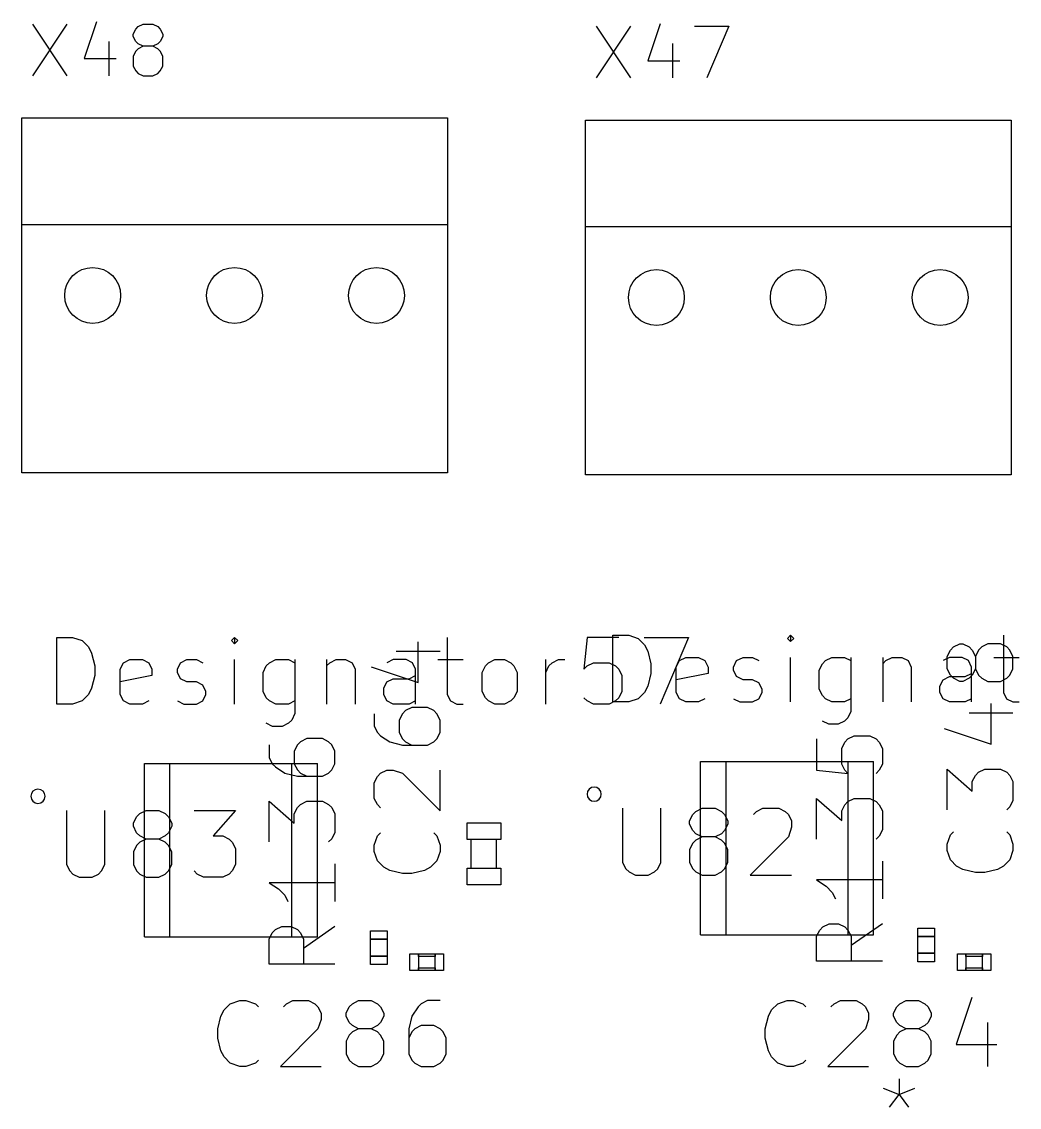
# Model space of a CAD drawing. Header units: millimetres. Extents: x -1 to 260, y -56 to 300.
# Drawn here: x 131.13 to 148.99, y 40.47 to 59.89 of the extents above; entities that cross this region are included whole.
import ezdxf

# ---------------------------------------------------------------- set-up
doc = ezdxf.new("R2010")
doc.units = ezdxf.units.MM
for name, color, linetype, true_color in [('Edge.Cuts', 254, 'CONTINUOUS', 0xd0d2cd), ('F.Fab', 9, 'CONTINUOUS', 0xafafaf), ('F.Silkscreen', 41, 'CONTINUOUS', 0xf2eda1)]:
    doc.layers.add(name, color=color, linetype=linetype, true_color=true_color)

msp = doc.modelspace()

# ---------------------------------------------------------------- linework, layer by layer
at = {"layer": 'Edge.Cuts'}
for centre in [(132.399156, 54.989462), (134.939156, 54.989462), (137.479156, 54.989462), (142.490446, 54.951746), (145.030446, 54.951746), (147.570446, 54.951746)]:
    msp.add_circle(centre, 0.5, dxfattribs=at)
at = {"layer": 'F.Fab', "linetype": 'CONTINUOUS'}
for p, q in [((133.325881, 46.613231), (136.424681, 46.613231)), ((133.325881, 43.514431), (133.325881, 46.613231)), ((136.424681, 43.514431), (136.424681, 46.613231)), ((143.281103, 46.651821), (146.379903, 46.651821)), ((143.281103, 43.553021), (143.281103, 46.651821)), ((146.379903, 43.553021), (146.379903, 46.651821)), ((131.93113, 45.777585), (131.93113, 44.807475)), ((132.615914, 44.807475), (132.615914, 45.777585)), ((133.129502, 45.549324), (133.186567, 45.663455)), ((133.186567, 45.663455), (133.243633, 45.72052)), ((133.243633, 45.72052), (133.357763, 45.777585)), ((133.357763, 45.777585), (133.586025, 45.777585)), ((133.586025, 45.777585), (133.700155, 45.72052)), ((133.700155, 45.72052), (133.757221, 45.663455)), ((133.757221, 45.663455), (133.814286, 45.549324)), ((134.213744, 45.777585), (134.955593, 45.777585)), ((134.955593, 45.777585), (134.556136, 45.321063)), ((141.886352, 45.816175), (141.886352, 44.846065)), ((142.571136, 44.846065), (142.571136, 45.816175)), ((143.084724, 45.587914), (143.141789, 45.702045)), ((143.141789, 45.702045), (143.198855, 45.75911)), ((143.198855, 45.75911), (143.312985, 45.816175)), ((143.312985, 45.816175), (143.541247, 45.816175)), ((143.541247, 45.816175), (143.655377, 45.75911)), ((143.655377, 45.75911), (143.712443, 45.702045)), ((143.712443, 45.702045), (143.769508, 45.587914)), ((144.226031, 45.702045), (144.283096, 45.75911)), ((144.283096, 45.75911), (144.397227, 45.816175)), ((144.397227, 45.816175), (144.682554, 45.816175)), ((144.682554, 45.816175), (144.796684, 45.75911)), ((144.796684, 45.75911), (144.85375, 45.702045)), ((144.85375, 45.702045), (144.910815, 45.587914)), ((133.129502, 45.492259), (133.129502, 45.549324)), ((133.186567, 45.378128), (133.129502, 45.492259)), ((133.814286, 45.492259), (133.757221, 45.378128)), ((133.814286, 45.549324), (133.814286, 45.492259)), ((139.106112, 45.255871), (139.106112, 45.555871)), ((139.106112, 45.555871), (139.706012, 45.555871)), ((139.706012, 45.555871), (139.706012, 45.255871)), ((143.084724, 45.530849), (143.084724, 45.587914)), ((143.141789, 45.416718), (143.084724, 45.530849)), ((143.769508, 45.530849), (143.712443, 45.416718)), ((143.769508, 45.587914), (143.769508, 45.530849)), ((144.910815, 45.473783), (144.85375, 45.302587)), ((144.910815, 45.587914), (144.910815, 45.473783)), ((133.243633, 45.321063), (133.186567, 45.378128)), ((133.357763, 45.263997), (133.243633, 45.321063)), ((133.357763, 45.263997), (133.243633, 45.206932)), ((133.586025, 45.263997), (133.357763, 45.263997)), ((133.700155, 45.321063), (133.586025, 45.263997)), ((133.700155, 45.206932), (133.586025, 45.263997)), ((133.757221, 45.378128), (133.700155, 45.321063)), ((134.556136, 45.321063), (134.727332, 45.321063)), ((134.727332, 45.321063), (134.841462, 45.263997)), ((134.841462, 45.263997), (134.898528, 45.206932)), ((139.706012, 45.255871), (139.106112, 45.255871)), ((143.198855, 45.359653), (143.141789, 45.416718)), ((143.312985, 45.302587), (143.198855, 45.359653)), ((143.312985, 45.302587), (143.198855, 45.245522)), ((143.541247, 45.302587), (143.312985, 45.302587)), ((143.655377, 45.359653), (143.541247, 45.302587)), ((143.655377, 45.245522), (143.541247, 45.302587)), ((143.712443, 45.416718), (143.655377, 45.359653)), ((144.85375, 45.302587), (144.168966, 44.617803)), ((133.186567, 45.149867), (133.129502, 45.035736)), ((133.243633, 45.206932), (133.186567, 45.149867)), ((133.757221, 45.149867), (133.700155, 45.206932)), ((133.814286, 45.035736), (133.757221, 45.149867)), ((134.898528, 45.206932), (134.955593, 45.092801)), ((134.955593, 45.092801), (134.955593, 44.807475)), ((139.177212, 44.752071), (139.177212, 45.242071)), ((139.625212, 45.242071), (139.625212, 44.752071)), ((143.141789, 45.188457), (143.084724, 45.074326)), ((143.084724, 45.074326), (143.084724, 44.846065)), ((143.198855, 45.245522), (143.141789, 45.188457)), ((143.712443, 45.188457), (143.655377, 45.245522)), ((143.769508, 45.074326), (143.712443, 45.188457)), ((143.769508, 44.846065), (143.769508, 45.074326)), ((133.129502, 45.035736), (133.129502, 44.807475)), ((133.814286, 44.807475), (133.814286, 45.035736)), ((131.93113, 44.807475), (131.988196, 44.693344)), ((131.988196, 44.693344), (132.045261, 44.636279)), ((132.501784, 44.636279), (132.558849, 44.693344)), ((132.558849, 44.693344), (132.615914, 44.807475)), ((133.129502, 44.807475), (133.186567, 44.693344)), ((133.186567, 44.693344), (133.243633, 44.636279)), ((133.700155, 44.636279), (133.757221, 44.693344)), ((133.757221, 44.693344), (133.814286, 44.807475)), ((134.270809, 44.636279), (134.213744, 44.693344)), ((134.898528, 44.693344), (134.841462, 44.636279)), ((134.955593, 44.807475), (134.898528, 44.693344)), ((139.106112, 44.443071), (139.106112, 44.743071)), ((139.106112, 44.743071), (139.706012, 44.743071)), ((139.706012, 44.743071), (139.706012, 44.443071)), ((141.886352, 44.846065), (141.943418, 44.731934)), ((141.943418, 44.731934), (142.000483, 44.674869)), ((142.000483, 44.674869), (142.114614, 44.617803)), ((142.342875, 44.617803), (142.457006, 44.674869)), ((142.457006, 44.674869), (142.514071, 44.731934)), ((142.514071, 44.731934), (142.571136, 44.846065)), ((143.084724, 44.846065), (143.141789, 44.731934)), ((143.141789, 44.731934), (143.198855, 44.674869)), ((143.198855, 44.674869), (143.312985, 44.617803)), ((143.541247, 44.617803), (143.655377, 44.674869)), ((143.655377, 44.674869), (143.712443, 44.731934)), ((143.712443, 44.731934), (143.769508, 44.846065)), ((132.045261, 44.636279), (132.159392, 44.579213)), ((132.159392, 44.579213), (132.387653, 44.579213)), ((132.387653, 44.579213), (132.501784, 44.636279)), ((133.243633, 44.636279), (133.357763, 44.579213)), ((133.357763, 44.579213), (133.586025, 44.579213)), ((133.586025, 44.579213), (133.700155, 44.636279)), ((134.38494, 44.579213), (134.270809, 44.636279)), ((134.727332, 44.579213), (134.38494, 44.579213)), ((134.841462, 44.636279), (134.727332, 44.579213)), ((142.114614, 44.617803), (142.342875, 44.617803)), ((143.312985, 44.617803), (143.541247, 44.617803)), ((144.168966, 44.617803), (144.910815, 44.617803)), ((139.706012, 44.443071), (139.106112, 44.443071)), ((133.325881, 43.514431), (136.424681, 43.514431)), ((137.37, 43.47), (137.37, 43.62)), ((137.37, 43.62), (137.67, 43.62)), ((137.67, 43.62), (137.67, 43.47)), ((143.281103, 43.553021), (146.379903, 43.553021)), ((147.17, 43.52), (147.17, 43.67)), ((147.17, 43.67), (147.47, 43.67)), ((147.47, 43.52), (147.17, 43.52)), ((147.47, 43.67), (147.47, 43.52)), ((137.67, 43.47), (137.37, 43.47)), ((137.37, 43.02), (137.37, 43.17)), ((137.37, 43.17), (137.67, 43.17)), ((137.67, 43.17), (137.67, 43.02)), ((138.08, 42.91), (138.08, 43.21)), ((138.08, 43.21), (138.23, 43.21)), ((138.23, 43.21), (138.23, 42.91)), ((138.23, 43.16), (138.23, 43.21)), ((138.23, 43.21), (138.53, 43.21)), ((138.53, 43.16), (138.23, 43.16)), ((138.53, 43.21), (138.53, 43.16)), ((138.53, 42.91), (138.53, 43.21)), ((138.53, 43.21), (138.68, 43.21)), ((138.68, 43.21), (138.68, 42.91)), ((147.17, 43.07), (147.17, 43.22)), ((147.17, 43.22), (147.47, 43.22)), ((147.47, 43.22), (147.47, 43.07)), ((147.88, 42.91), (147.88, 43.21)), ((147.88, 43.21), (148.03, 43.21)), ((148.03, 43.21), (148.03, 42.91)), ((148.03, 43.16), (148.03, 43.21)), ((148.03, 43.21), (148.33, 43.21)), ((148.33, 43.16), (148.03, 43.16)), ((148.33, 43.21), (148.33, 43.16)), ((148.33, 42.91), (148.33, 43.21)), ((148.33, 43.21), (148.48, 43.21)), ((148.48, 43.21), (148.48, 42.91)), ((137.67, 43.02), (137.37, 43.02)), ((138.23, 42.91), (138.23, 42.96)), ((138.23, 42.96), (138.53, 42.96)), ((138.53, 42.96), (138.53, 42.91)), ((147.47, 43.07), (147.17, 43.07)), ((148.03, 42.91), (148.03, 42.96)), ((148.03, 42.96), (148.33, 42.96)), ((148.33, 42.96), (148.33, 42.91)), ((138.23, 42.91), (138.08, 42.91)), ((138.53, 42.91), (138.23, 42.91)), ((138.68, 42.91), (138.53, 42.91)), ((148.03, 42.91), (147.88, 42.91)), ((148.33, 42.91), (148.03, 42.91)), ((148.48, 42.91), (148.33, 42.91)), ((146.549529, 40.806308), (146.833767, 40.692613)), ((146.833767, 40.976851), (146.833767, 40.692613)), ((146.833767, 40.692613), (147.118006, 40.806308)), ((146.663225, 40.465222), (146.833767, 40.692613)), ((146.833767, 40.692613), (147.00431, 40.465222))]:
    msp.add_line(p, q, dxfattribs=at)
at = {"layer": 'F.Fab'}
for centre in [(132.399156, 54.989462), (134.939156, 54.989462), (137.479156, 54.989462), (142.490446, 54.951746), (145.030446, 54.951746), (147.570446, 54.951746)]:
    msp.add_circle(centre, 0.5, dxfattribs=at)
at = {"layer": 'F.Silkscreen', "linetype": 'CONTINUOUS'}
for p, q in [((131.321393, 59.841925), (131.937766, 58.917365)), ((131.937766, 59.841925), (131.321393, 58.917365)), ((132.466086, 59.885952), (132.245952, 59.225552)), ((133.214539, 59.797898), (133.302592, 59.841925)), ((133.302592, 59.841925), (133.478699, 59.841925)), ((133.478699, 59.841925), (133.566752, 59.797898)), ((142.557376, 59.848236), (142.337242, 59.187836)), ((133.126485, 59.665818), (133.170512, 59.753872)), ((133.126485, 59.621792), (133.126485, 59.665818)), ((133.170512, 59.533738), (133.126485, 59.621792)), ((133.170512, 59.753872), (133.214539, 59.797898)), ((133.566752, 59.797898), (133.610779, 59.753872)), ((133.610779, 59.753872), (133.654805, 59.665818)), ((133.654805, 59.621792), (133.610779, 59.533738)), ((133.654805, 59.665818), (133.654805, 59.621792)), ((141.412683, 59.804209), (142.029056, 58.879649)), ((142.029056, 59.804209), (141.412683, 58.879649)), ((143.173749, 59.804209), (143.790122, 59.804209)), ((143.790122, 59.804209), (143.393882, 58.879649)), ((132.686219, 59.533738), (132.686219, 58.917365)), ((133.214539, 59.489712), (133.170512, 59.533738)), ((133.302592, 59.445685), (133.214539, 59.489712)), ((133.302592, 59.445685), (133.214539, 59.401658)), ((133.478699, 59.445685), (133.302592, 59.445685)), ((133.566752, 59.489712), (133.478699, 59.445685)), ((133.566752, 59.401658), (133.478699, 59.445685)), ((133.610779, 59.533738), (133.566752, 59.489712)), ((142.777509, 59.496022), (142.777509, 58.879649)), ((133.170512, 59.357632), (133.126485, 59.269578)), ((133.126485, 59.269578), (133.126485, 59.093472)), ((133.214539, 59.401658), (133.170512, 59.357632)), ((133.610779, 59.357632), (133.566752, 59.401658)), ((133.654805, 59.269578), (133.610779, 59.357632)), ((133.654805, 59.093472), (133.654805, 59.269578)), ((132.245952, 59.225552), (132.818299, 59.225552)), ((133.126485, 59.093472), (133.170512, 59.005418)), ((133.610779, 59.005418), (133.654805, 59.093472)), ((142.337242, 59.187836), (142.909589, 59.187836)), ((133.170512, 59.005418), (133.214539, 58.961392)), ((133.214539, 58.961392), (133.302592, 58.917365)), ((133.302592, 58.917365), (133.478699, 58.917365)), ((133.478699, 58.917365), (133.566752, 58.961392)), ((133.566752, 58.961392), (133.610779, 59.005418)), ((131.129156, 58.164462), (138.749156, 58.164462)), ((131.129156, 56.259462), (131.129156, 58.164462)), ((138.749156, 58.164462), (138.749156, 56.259462)), ((141.220446, 58.126746), (148.840446, 58.126746)), ((141.220446, 56.221746), (141.220446, 58.126746)), ((148.840446, 58.126746), (148.840446, 56.221746)), ((131.129156, 56.259462), (138.749156, 56.259462)), ((131.129156, 51.814462), (131.129156, 56.259462)), ((138.749156, 56.259462), (138.749156, 51.814462)), ((141.220446, 56.221746), (148.840446, 56.221746)), ((141.220446, 51.776746), (141.220446, 56.221746)), ((148.840446, 56.221746), (148.840446, 51.776746)), ((138.749156, 51.814462), (131.129156, 51.814462)), ((148.840446, 51.776746), (141.220446, 51.776746)), ((131.75525, 47.677692), (131.75525, 48.871492)), ((131.75525, 48.871492), (132.039488, 48.871492)), ((132.039488, 48.871492), (132.210031, 48.814644)), ((132.210031, 48.814644), (132.323726, 48.700949)), ((134.938717, 48.871492), (134.881869, 48.814644)), ((134.881869, 48.814644), (134.938717, 48.757797)), ((134.995564, 48.814644), (134.938717, 48.871492)), ((134.938717, 48.871492), (134.938717, 48.757797)), ((134.938717, 48.757797), (134.995564, 48.814644)), ((138.225191, 48.065199), (138.225191, 48.793526)), ((138.747508, 48.871492), (138.747508, 47.848235)), ((141.248803, 48.871492), (141.191955, 48.303016)), ((141.817279, 48.871492), (141.248803, 48.871492)), ((141.710472, 47.716282), (141.710472, 48.910082)), ((141.710472, 48.910082), (141.99471, 48.910082)), ((141.99471, 48.910082), (142.165253, 48.853234)), ((142.165253, 48.853234), (142.278948, 48.739539)), ((142.272059, 48.871492), (143.067926, 48.871492)), ((143.067926, 48.871492), (142.556297, 47.677692)), ((144.893939, 48.910082), (144.837091, 48.853234)), ((144.837091, 48.853234), (144.893939, 48.796387)), ((144.950786, 48.853234), (144.893939, 48.910082)), ((144.893939, 48.910082), (144.893939, 48.796387)), ((144.893939, 48.796387), (144.950786, 48.853234)), ((147.80958, 48.699967), (147.92163, 48.755992)), ((147.92163, 48.755992), (147.977655, 48.755992)), ((147.977655, 48.755992), (148.089706, 48.699967)), ((148.425857, 48.755992), (148.313806, 48.699967)), ((148.649957, 48.755992), (148.425857, 48.755992)), ((148.762007, 48.699967), (148.649957, 48.755992)), ((148.70273, 48.910082), (148.70273, 47.886825)), ((132.323726, 48.700949), (132.380573, 48.587254)), ((132.380573, 48.587254), (132.437421, 48.359863)), ((137.833015, 48.625451), (138.617367, 48.625451)), ((142.278948, 48.739539), (142.335795, 48.625844)), ((142.335795, 48.625844), (142.392643, 48.398453)), ((147.69753, 48.531891), (147.753555, 48.643942)), ((147.753555, 48.643942), (147.80958, 48.699967)), ((148.089706, 48.699967), (148.145731, 48.643942)), ((148.145731, 48.643942), (148.201756, 48.531891)), ((148.257781, 48.643942), (148.201756, 48.531891)), ((148.313806, 48.699967), (148.257781, 48.643942)), ((148.818033, 48.643942), (148.762007, 48.699967)), ((148.874058, 48.531891), (148.818033, 48.643942)), ((132.437421, 48.359863), (132.437421, 48.18932)), ((132.892202, 48.303016), (132.94905, 48.416711)), ((132.94905, 48.416711), (133.062745, 48.473559)), ((133.062745, 48.473559), (133.290135, 48.473559)), ((133.290135, 48.473559), (133.403831, 48.416711)), ((133.403831, 48.416711), (133.460678, 48.303016)), ((133.915459, 48.303016), (133.972307, 48.416711)), ((133.972307, 48.416711), (134.086002, 48.473559)), ((134.086002, 48.473559), (134.256545, 48.473559)), ((134.256545, 48.473559), (134.37024, 48.416711)), ((134.938717, 47.677692), (134.938717, 48.473559)), ((135.450345, 48.246168), (135.507193, 48.359863)), ((135.507193, 48.359863), (135.56404, 48.416711)), ((135.56404, 48.416711), (135.677735, 48.473559)), ((135.677735, 48.473559), (135.905126, 48.473559)), ((135.905126, 48.473559), (136.018821, 48.416711)), ((136.018821, 48.473559), (136.018821, 47.507149)), ((136.587298, 48.473559), (136.587298, 47.677692)), ((136.587298, 48.359863), (136.644145, 48.416711)), ((136.644145, 48.416711), (136.75784, 48.473559)), ((136.75784, 48.473559), (136.928383, 48.473559)), ((136.928383, 48.473559), (137.042079, 48.416711)), ((137.042079, 48.416711), (137.098926, 48.303016)), ((137.781098, 48.473559), (137.667403, 48.416711)), ((138.008488, 48.473559), (137.781098, 48.473559)), ((138.122184, 48.416711), (138.008488, 48.473559)), ((138.179031, 48.303016), (138.122184, 48.416711)), ((138.576965, 48.473559), (139.031746, 48.473559)), ((139.372831, 48.246168), (139.429679, 48.359863)), ((139.429679, 48.359863), (139.486526, 48.416711)), ((139.486526, 48.416711), (139.600221, 48.473559)), ((139.600221, 48.473559), (139.770764, 48.473559)), ((139.770764, 48.473559), (139.88446, 48.416711)), ((139.88446, 48.416711), (139.941307, 48.359863)), ((139.941307, 48.359863), (139.998155, 48.246168)), ((140.509784, 47.677692), (140.509784, 48.473559)), ((140.509784, 48.246168), (140.566631, 48.359863)), ((140.566631, 48.359863), (140.623479, 48.416711)), ((140.623479, 48.416711), (140.737174, 48.473559)), ((140.737174, 48.473559), (140.850869, 48.473559)), ((141.191955, 48.303016), (141.248803, 48.359863)), ((141.248803, 48.359863), (141.362498, 48.416711)), ((141.362498, 48.416711), (141.646736, 48.416711)), ((141.646736, 48.416711), (141.760431, 48.359863)), ((141.760431, 48.359863), (141.817279, 48.303016)), ((142.392643, 48.398453), (142.392643, 48.22791)), ((142.847424, 48.341606), (142.904272, 48.455301)), ((142.904272, 48.455301), (143.017967, 48.512149)), ((143.017967, 48.512149), (143.245357, 48.512149)), ((143.245357, 48.512149), (143.359053, 48.455301)), ((143.359053, 48.455301), (143.4159, 48.341606)), ((143.870681, 48.341606), (143.927529, 48.455301)), ((143.927529, 48.455301), (144.041224, 48.512149)), ((144.041224, 48.512149), (144.211767, 48.512149)), ((144.211767, 48.512149), (144.325462, 48.455301)), ((144.893939, 47.716282), (144.893939, 48.512149)), ((145.405567, 48.284758), (145.462415, 48.398453)), ((145.462415, 48.398453), (145.519262, 48.455301)), ((145.519262, 48.455301), (145.632957, 48.512149)), ((145.632957, 48.512149), (145.860348, 48.512149)), ((145.860348, 48.512149), (145.974043, 48.455301)), ((145.974043, 48.512149), (145.974043, 47.545739)), ((146.54252, 48.512149), (146.54252, 47.716282)), ((146.54252, 48.398453), (146.599367, 48.455301)), ((146.599367, 48.455301), (146.713062, 48.512149)), ((146.713062, 48.512149), (146.883605, 48.512149)), ((146.883605, 48.512149), (146.997301, 48.455301)), ((146.997301, 48.455301), (147.054148, 48.341606)), ((147.73632, 48.512149), (147.622625, 48.455301)), ((147.69753, 48.307791), (147.69753, 48.531891)), ((147.96371, 48.512149), (147.73632, 48.512149)), ((148.077406, 48.455301), (147.96371, 48.512149)), ((148.134253, 48.341606), (148.077406, 48.455301)), ((148.201756, 48.531891), (148.201756, 48.307791)), ((148.532187, 48.512149), (148.986968, 48.512149)), ((148.874058, 48.307791), (148.874058, 48.531891)), ((132.437421, 48.18932), (132.380573, 47.96193)), ((132.892202, 47.848235), (132.892202, 48.303016)), ((133.460678, 48.18932), (132.892202, 48.075625)), ((133.460678, 48.303016), (133.460678, 48.18932)), ((133.915459, 48.246168), (133.915459, 48.303016)), ((133.972307, 48.132473), (133.915459, 48.246168)), ((135.450345, 47.905082), (135.450345, 48.246168)), ((137.098926, 48.303016), (137.098926, 47.677692)), ((137.384814, 48.345325), (138.225191, 48.065199)), ((138.065336, 48.132473), (138.179031, 48.18932)), ((138.179031, 47.677692), (138.179031, 48.303016)), ((139.372831, 47.905082), (139.372831, 48.246168)), ((139.998155, 48.246168), (139.998155, 47.905082)), ((141.817279, 48.303016), (141.874126, 48.18932)), ((141.874126, 48.18932), (141.874126, 47.905082)), ((142.392643, 48.22791), (142.335795, 48.00052)), ((142.847424, 47.886825), (142.847424, 48.341606)), ((143.4159, 48.22791), (142.847424, 48.114215)), ((143.4159, 48.341606), (143.4159, 48.22791)), ((143.870681, 48.284758), (143.870681, 48.341606)), ((143.927529, 48.171063), (143.870681, 48.284758)), ((144.041224, 48.114215), (143.927529, 48.171063)), ((145.405567, 47.943672), (145.405567, 48.284758)), ((147.054148, 48.341606), (147.054148, 47.716282)), ((147.622625, 48.114215), (147.73632, 48.171063)), ((147.753555, 48.19574), (147.69753, 48.307791)), ((147.73632, 48.171063), (148.020558, 48.171063)), ((147.80958, 48.139715), (147.753555, 48.19574)), ((148.020558, 48.171063), (148.134253, 48.22791)), ((148.145731, 48.19574), (148.089706, 48.139715)), ((148.134253, 47.716282), (148.134253, 48.341606)), ((148.201756, 48.307791), (148.145731, 48.19574)), ((148.201756, 48.307791), (148.257781, 48.19574)), ((148.257781, 48.19574), (148.313806, 48.139715)), ((148.762007, 48.139715), (148.818033, 48.19574)), ((148.818033, 48.19574), (148.874058, 48.307791)), ((134.086002, 48.075625), (133.972307, 48.132473)), ((134.256545, 48.075625), (134.086002, 48.075625)), ((134.37024, 48.018778), (134.256545, 48.075625)), ((134.427088, 47.905082), (134.37024, 48.018778)), ((137.610555, 47.96193), (137.667403, 48.075625)), ((137.667403, 48.075625), (137.781098, 48.132473)), ((137.781098, 48.132473), (138.065336, 48.132473)), ((142.335795, 48.00052), (142.278948, 47.886825)), ((144.211767, 48.114215), (144.041224, 48.114215)), ((144.325462, 48.057368), (144.211767, 48.114215)), ((144.38231, 47.943672), (144.325462, 48.057368)), ((147.565777, 48.00052), (147.622625, 48.114215)), ((147.565777, 47.886825), (147.565777, 48.00052)), ((147.92163, 48.08369), (147.80958, 48.139715)), ((147.977655, 48.08369), (147.92163, 48.08369)), ((148.089706, 48.139715), (147.977655, 48.08369)), ((148.313806, 48.139715), (148.425857, 48.08369)), ((148.425857, 48.08369), (148.649957, 48.08369)), ((148.649957, 48.08369), (148.762007, 48.139715)), ((132.323726, 47.848235), (132.210031, 47.73454)), ((132.380573, 47.96193), (132.323726, 47.848235)), ((132.94905, 47.73454), (132.892202, 47.848235)), ((134.37024, 47.73454), (134.427088, 47.848235)), ((134.427088, 47.848235), (134.427088, 47.905082)), ((135.507193, 47.791387), (135.450345, 47.905082)), ((135.56404, 47.73454), (135.507193, 47.791387)), ((137.610555, 47.848235), (137.610555, 47.96193)), ((137.667403, 47.73454), (137.610555, 47.848235)), ((138.747508, 47.848235), (138.804355, 47.73454)), ((139.429679, 47.791387), (139.372831, 47.905082)), ((139.486526, 47.73454), (139.429679, 47.791387)), ((139.941307, 47.791387), (139.88446, 47.73454)), ((139.998155, 47.905082), (139.941307, 47.791387)), ((141.248803, 47.73454), (141.191955, 47.791387)), ((141.817279, 47.791387), (141.760431, 47.73454)), ((141.874126, 47.905082), (141.817279, 47.791387)), ((142.278948, 47.886825), (142.165253, 47.77313)), ((142.904272, 47.77313), (142.847424, 47.886825)), ((144.325462, 47.77313), (144.38231, 47.886825)), ((144.38231, 47.886825), (144.38231, 47.943672)), ((145.462415, 47.829977), (145.405567, 47.943672)), ((145.519262, 47.77313), (145.462415, 47.829977)), ((147.622625, 47.77313), (147.565777, 47.886825)), ((148.70273, 47.886825), (148.759577, 47.77313)), ((132.039488, 47.677692), (131.75525, 47.677692)), ((132.210031, 47.73454), (132.039488, 47.677692)), ((133.062745, 47.677692), (132.94905, 47.73454)), ((133.290135, 47.677692), (133.062745, 47.677692)), ((133.403831, 47.73454), (133.290135, 47.677692)), ((133.915459, 47.73454), (134.029154, 47.677692)), ((134.029154, 47.677692), (134.256545, 47.677692)), ((134.256545, 47.677692), (134.37024, 47.73454)), ((135.677735, 47.677692), (135.56404, 47.73454)), ((135.905126, 47.677692), (135.677735, 47.677692)), ((136.018821, 47.73454), (135.905126, 47.677692)), ((137.781098, 47.677692), (137.667403, 47.73454)), ((138.065336, 47.677692), (137.781098, 47.677692)), ((138.11314, 47.616998), (138.00109, 47.560973)), ((138.179031, 47.73454), (138.065336, 47.677692)), ((138.393266, 47.616998), (138.11314, 47.616998)), ((138.505316, 47.560973), (138.393266, 47.616998)), ((138.804355, 47.73454), (138.91805, 47.677692)), ((138.91805, 47.677692), (139.031746, 47.677692)), ((139.600221, 47.677692), (139.486526, 47.73454)), ((139.770764, 47.677692), (139.600221, 47.677692)), ((139.88446, 47.73454), (139.770764, 47.677692)), ((141.362498, 47.677692), (141.248803, 47.73454)), ((141.646736, 47.677692), (141.362498, 47.677692)), ((141.760431, 47.73454), (141.646736, 47.677692)), ((141.99471, 47.716282), (141.710472, 47.716282)), ((142.165253, 47.77313), (141.99471, 47.716282)), ((143.017967, 47.716282), (142.904272, 47.77313)), ((143.245357, 47.716282), (143.017967, 47.716282)), ((143.359053, 47.77313), (143.245357, 47.716282)), ((143.870681, 47.77313), (143.984376, 47.716282)), ((143.984376, 47.716282), (144.211767, 47.716282)), ((144.211767, 47.716282), (144.325462, 47.77313)), ((145.632957, 47.716282), (145.519262, 47.77313)), ((145.860348, 47.716282), (145.632957, 47.716282)), ((145.974043, 47.77313), (145.860348, 47.716282)), ((147.73632, 47.716282), (147.622625, 47.77313)), ((148.020558, 47.716282), (147.73632, 47.716282)), ((148.134253, 47.77313), (148.020558, 47.716282)), ((148.481882, 46.963187), (148.481882, 47.691514)), ((148.759577, 47.77313), (148.873272, 47.716282)), ((148.873272, 47.716282), (148.986968, 47.716282)), ((135.961974, 47.393454), (135.905126, 47.336606)), ((136.018821, 47.507149), (135.961974, 47.393454)), ((137.440839, 47.504948), (137.440839, 47.280847)), ((137.945065, 47.504948), (137.88904, 47.392897)), ((137.88904, 47.392897), (137.88904, 47.168797)), ((138.00109, 47.560973), (137.945065, 47.504948)), ((138.561342, 47.504948), (138.505316, 47.560973)), ((138.617367, 47.392897), (138.561342, 47.504948)), ((138.617367, 47.168797), (138.617367, 47.392897)), ((145.917196, 47.432044), (145.860348, 47.375196)), ((145.974043, 47.545739), (145.917196, 47.432044)), ((148.089706, 47.523439), (148.874058, 47.523439)), ((135.620888, 47.279759), (135.507193, 47.336606)), ((135.791431, 47.279759), (135.620888, 47.279759)), ((135.905126, 47.336606), (135.791431, 47.279759)), ((137.440839, 47.280847), (137.496864, 47.168797)), ((145.57611, 47.318349), (145.462415, 47.375196)), ((145.746653, 47.318349), (145.57611, 47.318349)), ((145.860348, 47.375196), (145.746653, 47.318349)), ((147.641505, 47.243313), (148.481882, 46.963187)), ((136.119878, 47.004405), (136.063853, 46.94838)), ((136.231928, 47.06043), (136.119878, 47.004405)), ((136.512054, 47.06043), (136.231928, 47.06043)), ((136.624104, 47.004405), (136.512054, 47.06043)), ((136.68013, 46.94838), (136.624104, 47.004405)), ((137.496864, 47.168797), (137.552889, 47.112772)), ((137.552889, 47.112772), (137.720964, 47.000721)), ((137.720964, 47.000721), (137.945065, 46.944696)), ((137.88904, 47.168797), (137.945065, 47.056746)), ((137.945065, 47.056746), (138.00109, 47.000721)), ((138.00109, 47.000721), (138.11314, 46.944696)), ((138.393266, 46.944696), (138.505316, 47.000721)), ((138.505316, 47.000721), (138.561342, 47.056746)), ((138.561342, 47.056746), (138.617367, 47.168797)), ((145.359627, 47.054405), (145.359627, 46.494153)), ((145.807828, 46.886329), (145.863853, 46.99838)), ((145.863853, 46.99838), (145.919878, 47.054405)), ((145.919878, 47.054405), (146.031928, 47.11043)), ((146.031928, 47.11043), (146.312054, 47.11043)), ((146.312054, 47.11043), (146.424104, 47.054405)), ((146.424104, 47.054405), (146.48013, 46.99838)), ((146.48013, 46.99838), (146.536155, 46.886329)), ((135.559627, 46.94838), (135.559627, 46.724279)), ((136.063853, 46.94838), (136.007828, 46.836329)), ((136.007828, 46.836329), (136.007828, 46.612229)), ((136.736155, 46.836329), (136.68013, 46.94838)), ((136.736155, 46.612229), (136.736155, 46.836329)), ((137.945065, 46.944696), (138.393266, 46.944696)), ((145.807828, 46.606204), (145.807828, 46.886329)), ((146.536155, 46.886329), (146.536155, 46.606204)), ((133.783081, 46.613231), (135.967481, 46.613231)), ((133.783081, 43.514431), (133.783081, 46.613231)), ((135.559627, 46.724279), (135.615652, 46.612229)), ((135.615652, 46.612229), (135.671677, 46.556204)), ((135.967481, 43.514431), (135.967481, 46.613231)), ((136.007828, 46.612229), (136.063853, 46.500178)), ((136.68013, 46.500178), (136.736155, 46.612229)), ((143.738303, 46.651821), (145.922703, 46.651821)), ((143.738303, 43.553021), (143.738303, 46.651821)), ((145.922703, 43.553021), (145.922703, 46.651821)), ((135.671677, 46.556204), (135.839752, 46.444153)), ((135.839752, 46.444153), (136.063853, 46.388128)), ((136.063853, 46.500178), (136.119878, 46.444153)), ((136.119878, 46.444153), (136.231928, 46.388128)), ((136.512054, 46.388128), (136.624104, 46.444153)), ((136.624104, 46.444153), (136.68013, 46.500178)), ((137.496864, 46.384445), (137.552889, 46.44047)), ((137.552889, 46.44047), (137.664939, 46.496495)), ((137.664939, 46.496495), (137.77699, 46.496495)), ((137.77699, 46.496495), (137.945065, 46.44047)), ((137.945065, 46.44047), (138.617367, 45.768168)), ((138.617367, 45.768168), (138.617367, 46.496495)), ((145.359627, 46.494153), (145.919878, 46.438128)), ((145.863853, 46.494153), (145.807828, 46.606204)), ((145.919878, 46.438128), (145.863853, 46.494153)), ((146.48013, 46.494153), (146.424104, 46.438128)), ((146.536155, 46.606204), (146.48013, 46.494153)), ((147.69753, 45.786659), (147.69753, 46.514986)), ((147.69753, 46.514986), (148.145731, 46.12281)), ((148.201756, 46.402936), (148.257781, 46.458961)), ((148.257781, 46.458961), (148.369831, 46.514986)), ((148.369831, 46.514986), (148.649957, 46.514986)), ((148.649957, 46.514986), (148.762007, 46.458961)), ((148.762007, 46.458961), (148.818033, 46.402936)), ((136.063853, 46.388128), (136.512054, 46.388128)), ((137.440839, 46.272394), (137.496864, 46.384445)), ((137.440839, 45.992269), (137.440839, 46.272394)), ((148.145731, 46.290885), (148.201756, 46.402936)), ((148.145731, 46.12281), (148.145731, 46.290885)), ((148.818033, 46.402936), (148.874058, 46.290885)), ((148.874058, 46.290885), (148.874058, 45.954734)), ((135.559627, 45.2116), (135.559627, 45.939927)), ((135.559627, 45.939927), (136.007828, 45.547751)), ((136.063853, 45.827877), (136.119878, 45.883902)), ((136.119878, 45.883902), (136.231928, 45.939927)), ((136.231928, 45.939927), (136.512054, 45.939927)), ((136.512054, 45.939927), (136.624104, 45.883902)), ((136.624104, 45.883902), (136.68013, 45.827877)), ((137.496864, 45.880218), (137.440839, 45.992269)), ((137.552889, 45.824193), (137.496864, 45.880218)), ((145.359627, 45.2616), (145.359627, 45.989927)), ((145.359627, 45.989927), (145.807828, 45.597751)), ((145.807828, 45.765826), (145.863853, 45.877877)), ((145.863853, 45.877877), (145.919878, 45.933902)), ((145.919878, 45.933902), (146.031928, 45.989927)), ((146.031928, 45.989927), (146.312054, 45.989927)), ((146.312054, 45.989927), (146.424104, 45.933902)), ((146.424104, 45.933902), (146.48013, 45.877877)), ((146.48013, 45.877877), (146.536155, 45.765826)), ((148.818033, 45.842684), (148.762007, 45.786659)), ((148.874058, 45.954734), (148.818033, 45.842684)), ((136.007828, 45.715826), (136.063853, 45.827877)), ((136.007828, 45.547751), (136.007828, 45.715826)), ((136.68013, 45.827877), (136.736155, 45.715826)), ((136.736155, 45.715826), (136.736155, 45.379675)), ((145.807828, 45.597751), (145.807828, 45.765826)), ((146.536155, 45.765826), (146.536155, 45.429675)), ((136.68013, 45.267625), (136.624104, 45.2116)), ((136.736155, 45.379675), (136.68013, 45.267625)), ((137.440839, 45.151891), (137.496864, 45.319967)), ((137.496864, 45.319967), (137.552889, 45.375992)), ((138.505316, 45.375992), (138.561342, 45.319967)), ((138.561342, 45.319967), (138.617367, 45.151891)), ((146.48013, 45.317625), (146.424104, 45.2616)), ((146.536155, 45.429675), (146.48013, 45.317625)), ((147.69753, 45.170382), (147.753555, 45.338458)), ((147.753555, 45.338458), (147.80958, 45.394483)), ((148.762007, 45.394483), (148.818033, 45.338458)), ((148.818033, 45.338458), (148.874058, 45.170382)), ((137.440839, 45.039841), (137.440839, 45.151891)), ((138.617367, 45.151891), (138.617367, 45.039841)), ((147.69753, 45.058332), (147.69753, 45.170382)), ((147.753555, 44.890257), (147.69753, 45.058332)), ((148.874058, 45.058332), (148.818033, 44.890257)), ((148.874058, 45.170382), (148.874058, 45.058332)), ((137.496864, 44.871766), (137.440839, 45.039841)), ((137.608914, 44.759715), (137.496864, 44.871766)), ((138.561342, 44.871766), (138.449291, 44.759715)), ((138.617367, 45.039841), (138.561342, 44.871766)), ((146.536155, 44.869424), (146.536155, 44.197122)), ((147.865605, 44.778206), (147.753555, 44.890257)), ((148.818033, 44.890257), (148.705982, 44.778206)), ((136.736155, 44.819424), (136.736155, 44.147122)), ((137.720964, 44.70369), (137.608914, 44.759715)), ((137.945065, 44.647665), (137.720964, 44.70369)), ((138.337241, 44.70369), (138.11314, 44.647665)), ((138.449291, 44.759715), (138.337241, 44.70369)), ((147.977655, 44.722181), (147.865605, 44.778206)), ((148.201756, 44.666156), (147.977655, 44.722181)), ((148.593932, 44.722181), (148.369831, 44.666156)), ((148.705982, 44.778206), (148.593932, 44.722181)), ((136.736155, 44.483273), (135.559627, 44.483273)), ((135.559627, 44.483273), (135.727702, 44.371223)), ((138.11314, 44.647665), (137.945065, 44.647665)), ((146.536155, 44.533273), (145.359627, 44.533273)), ((145.359627, 44.533273), (145.527702, 44.421223)), ((148.369831, 44.666156), (148.201756, 44.666156)), ((135.727702, 44.371223), (135.839752, 44.259172)), ((145.527702, 44.421223), (145.639752, 44.309172)), ((145.639752, 44.309172), (145.695778, 44.197122)), ((135.839752, 44.259172), (135.895778, 44.147122)), ((135.671677, 43.642896), (135.783727, 43.698921)), ((135.783727, 43.698921), (135.951803, 43.698921)), ((135.951803, 43.698921), (136.063853, 43.642896)), ((136.736155, 43.698921), (136.175903, 43.306745)), ((145.471677, 43.692896), (145.583727, 43.748921)), ((145.583727, 43.748921), (145.751803, 43.748921)), ((145.751803, 43.748921), (145.863853, 43.692896)), ((146.536155, 43.748921), (145.975903, 43.356745)), ((133.783081, 43.514431), (135.967481, 43.514431)), ((135.559627, 43.47482), (135.615652, 43.586871)), ((135.615652, 43.586871), (135.671677, 43.642896)), ((136.063853, 43.642896), (136.119878, 43.586871)), ((136.119878, 43.586871), (136.175903, 43.47482)), ((143.738303, 43.553021), (145.922703, 43.553021)), ((145.359627, 43.52482), (145.415652, 43.636871)), ((145.359627, 43.076619), (145.359627, 43.52482)), ((145.415652, 43.636871), (145.471677, 43.692896)), ((145.863853, 43.692896), (145.919878, 43.636871)), ((145.919878, 43.636871), (145.975903, 43.52482)), ((145.975903, 43.52482), (145.975903, 43.076619)), ((147.17, 43.22), (147.17, 43.52)), ((147.17, 43.52), (147.47, 43.52)), ((147.47, 43.52), (147.47, 43.22)), ((135.559627, 43.026619), (135.559627, 43.47482)), ((136.175903, 43.47482), (136.175903, 43.026619)), ((137.37, 43.17), (137.37, 43.47)), ((137.37, 43.47), (137.67, 43.47)), ((137.67, 43.47), (137.67, 43.17)), ((137.67, 43.17), (137.37, 43.17)), ((147.47, 43.22), (147.17, 43.22)), ((136.736155, 43.026619), (135.559627, 43.026619)), ((146.536155, 43.076619), (145.359627, 43.076619)), ((134.86367, 42.31781), (135.031745, 42.373835)), ((135.031745, 42.373835), (135.143795, 42.373835)), ((135.143795, 42.373835), (135.311871, 42.31781)), ((135.872122, 42.31781), (135.984173, 42.373835)), ((135.984173, 42.373835), (136.264298, 42.373835)), ((136.264298, 42.373835), (136.376349, 42.31781)), ((137.04865, 42.31781), (137.160701, 42.373835)), ((137.160701, 42.373835), (137.384801, 42.373835)), ((137.384801, 42.373835), (137.496852, 42.31781)), ((138.393254, 42.373835), (138.281204, 42.31781)), ((138.617355, 42.373835), (138.393254, 42.373835)), ((144.66367, 42.31781), (144.831745, 42.373835)), ((144.831745, 42.373835), (144.943795, 42.373835)), ((144.943795, 42.373835), (145.111871, 42.31781)), ((145.672122, 42.31781), (145.784173, 42.373835)), ((145.784173, 42.373835), (146.064298, 42.373835)), ((146.064298, 42.373835), (146.176349, 42.31781)), ((146.84865, 42.31781), (146.960701, 42.373835)), ((146.960701, 42.373835), (147.184801, 42.373835)), ((147.184801, 42.373835), (147.296852, 42.31781)), ((148.137229, 42.429861), (147.857103, 41.589483)), ((134.695594, 42.09371), (134.751619, 42.20576)), ((134.751619, 42.20576), (134.86367, 42.31781)), ((135.311871, 42.31781), (135.367896, 42.261785)), ((135.816097, 42.261785), (135.872122, 42.31781)), ((136.376349, 42.31781), (136.432374, 42.261785)), ((136.432374, 42.261785), (136.488399, 42.149735)), ((136.488399, 42.149735), (136.488399, 42.037685)), ((136.9366, 42.149735), (136.992625, 42.261785)), ((136.9366, 42.09371), (136.9366, 42.149735)), ((136.992625, 42.261785), (137.04865, 42.31781)), ((137.496852, 42.31781), (137.552877, 42.261785)), ((137.552877, 42.261785), (137.608902, 42.149735)), ((137.608902, 42.149735), (137.608902, 42.09371)), ((138.225179, 42.261785), (138.113128, 42.09371)), ((138.281204, 42.31781), (138.225179, 42.261785)), ((144.495594, 42.09371), (144.551619, 42.20576)), ((144.551619, 42.20576), (144.66367, 42.31781)), ((145.111871, 42.31781), (145.167896, 42.261785)), ((145.616097, 42.261785), (145.672122, 42.31781)), ((146.176349, 42.31781), (146.232374, 42.261785)), ((146.232374, 42.261785), (146.288399, 42.149735)), ((146.288399, 42.149735), (146.288399, 42.037685)), ((146.7366, 42.149735), (146.792625, 42.261785)), ((146.7366, 42.09371), (146.7366, 42.149735)), ((146.792625, 42.261785), (146.84865, 42.31781)), ((147.296852, 42.31781), (147.352877, 42.261785)), ((147.352877, 42.261785), (147.408902, 42.149735)), ((147.408902, 42.149735), (147.408902, 42.09371)), ((134.639569, 41.869609), (134.695594, 42.09371)), ((136.488399, 42.037685), (136.432374, 41.869609)), ((136.992625, 41.981659), (136.9366, 42.09371)), ((137.04865, 41.925634), (136.992625, 41.981659)), ((137.552877, 41.981659), (137.496852, 41.925634)), ((137.608902, 42.09371), (137.552877, 41.981659)), ((138.113128, 42.09371), (138.057103, 41.869609)), ((144.439569, 41.869609), (144.495594, 42.09371)), ((146.288399, 42.037685), (146.232374, 41.869609)), ((146.792625, 41.981659), (146.7366, 42.09371)), ((146.84865, 41.925634), (146.792625, 41.981659)), ((147.352877, 41.981659), (147.296852, 41.925634)), ((147.408902, 42.09371), (147.352877, 41.981659)), ((148.417355, 41.981659), (148.417355, 41.197307)), ((134.639569, 41.701534), (134.639569, 41.869609)), ((136.432374, 41.869609), (135.760072, 41.197307)), ((136.992625, 41.757559), (136.9366, 41.645509)), ((137.04865, 41.813584), (136.992625, 41.757559)), ((137.160701, 41.869609), (137.04865, 41.925634)), ((137.160701, 41.869609), (137.04865, 41.813584)), ((137.384801, 41.869609), (137.160701, 41.869609)), ((137.496852, 41.925634), (137.384801, 41.869609)), ((137.496852, 41.813584), (137.384801, 41.869609)), ((137.552877, 41.757559), (137.496852, 41.813584)), ((137.608902, 41.645509), (137.552877, 41.757559)), ((138.057103, 41.869609), (138.057103, 41.421408)), ((138.113128, 41.813584), (138.057103, 41.701534)), ((138.169153, 41.869609), (138.113128, 41.813584)), ((138.281204, 41.925634), (138.169153, 41.869609)), ((138.505304, 41.925634), (138.281204, 41.925634)), ((138.617355, 41.869609), (138.505304, 41.925634)), ((138.67338, 41.813584), (138.617355, 41.869609)), ((138.729405, 41.701534), (138.67338, 41.813584)), ((144.439569, 41.701534), (144.439569, 41.869609)), ((146.232374, 41.869609), (145.560072, 41.197307)), ((146.792625, 41.757559), (146.7366, 41.645509)), ((146.84865, 41.813584), (146.792625, 41.757559)), ((146.960701, 41.869609), (146.84865, 41.925634)), ((146.960701, 41.869609), (146.84865, 41.813584)), ((147.184801, 41.869609), (146.960701, 41.869609)), ((147.296852, 41.925634), (147.184801, 41.869609)), ((147.296852, 41.813584), (147.184801, 41.869609)), ((147.352877, 41.757559), (147.296852, 41.813584)), ((147.408902, 41.645509), (147.352877, 41.757559)), ((134.695594, 41.477433), (134.639569, 41.701534)), ((136.9366, 41.645509), (136.9366, 41.421408)), ((137.608902, 41.421408), (137.608902, 41.645509)), ((138.729405, 41.421408), (138.729405, 41.701534)), ((144.495594, 41.477433), (144.439569, 41.701534)), ((146.7366, 41.645509), (146.7366, 41.421408)), ((147.408902, 41.421408), (147.408902, 41.645509)), ((147.857103, 41.589483), (148.58543, 41.589483)), ((134.751619, 41.365383), (134.695594, 41.477433)), ((136.9366, 41.421408), (136.992625, 41.309358)), ((137.552877, 41.309358), (137.608902, 41.421408)), ((138.057103, 41.421408), (138.113128, 41.309358)), ((138.67338, 41.309358), (138.729405, 41.421408)), ((144.551619, 41.365383), (144.495594, 41.477433)), ((146.7366, 41.421408), (146.792625, 41.309358)), ((147.352877, 41.309358), (147.408902, 41.421408)), ((134.86367, 41.253333), (134.751619, 41.365383)), ((135.031745, 41.197307), (134.86367, 41.253333)), ((135.143795, 41.197307), (135.031745, 41.197307)), ((135.311871, 41.253333), (135.143795, 41.197307)), ((135.367896, 41.309358), (135.311871, 41.253333)), ((135.760072, 41.197307), (136.488399, 41.197307)), ((136.992625, 41.309358), (137.04865, 41.253333)), ((137.04865, 41.253333), (137.160701, 41.197307)), ((137.160701, 41.197307), (137.384801, 41.197307)), ((137.384801, 41.197307), (137.496852, 41.253333)), ((137.496852, 41.253333), (137.552877, 41.309358)), ((138.113128, 41.309358), (138.169153, 41.253333)), ((138.169153, 41.253333), (138.281204, 41.197307)), ((138.281204, 41.197307), (138.505304, 41.197307)), ((138.505304, 41.197307), (138.617355, 41.253333)), ((138.617355, 41.253333), (138.67338, 41.309358)), ((144.66367, 41.253333), (144.551619, 41.365383)), ((144.831745, 41.197307), (144.66367, 41.253333)), ((144.943795, 41.197307), (144.831745, 41.197307)), ((145.111871, 41.253333), (144.943795, 41.197307)), ((145.167896, 41.309358), (145.111871, 41.253333)), ((145.560072, 41.197307), (146.288399, 41.197307)), ((146.792625, 41.309358), (146.84865, 41.253333)), ((146.84865, 41.253333), (146.960701, 41.197307)), ((146.960701, 41.197307), (147.184801, 41.197307)), ((147.184801, 41.197307), (147.296852, 41.253333)), ((147.296852, 41.253333), (147.352877, 41.309358)), ((146.549529, 40.806308), (146.833767, 40.692613)), ((146.833767, 40.976851), (146.833767, 40.692613)), ((146.833767, 40.692613), (147.118006, 40.806308)), ((146.663225, 40.465222), (146.833767, 40.692613)), ((146.833767, 40.692613), (147.00431, 40.465222))]:
    msp.add_line(p, q, dxfattribs=at)
at = {"layer": 'F.Silkscreen'}
for centre in [(132.399156, 54.989462), (134.939156, 54.989462), (137.479156, 54.989462), (142.490446, 54.951746), (145.030446, 54.951746), (147.570446, 54.951746)]:
    msp.add_circle(centre, 0.5, dxfattribs=at)
for centre, start, end in [((131.420881, 46.029031), 0, 180), ((131.420881, 46.029031), -180, 0), ((141.376103, 46.067621), 0, 180), ((141.376103, 46.067621), -180, 0)]:
    msp.add_arc(centre, 0.127, start, end, dxfattribs=at)

doc.saveas('drawing.dxf')
